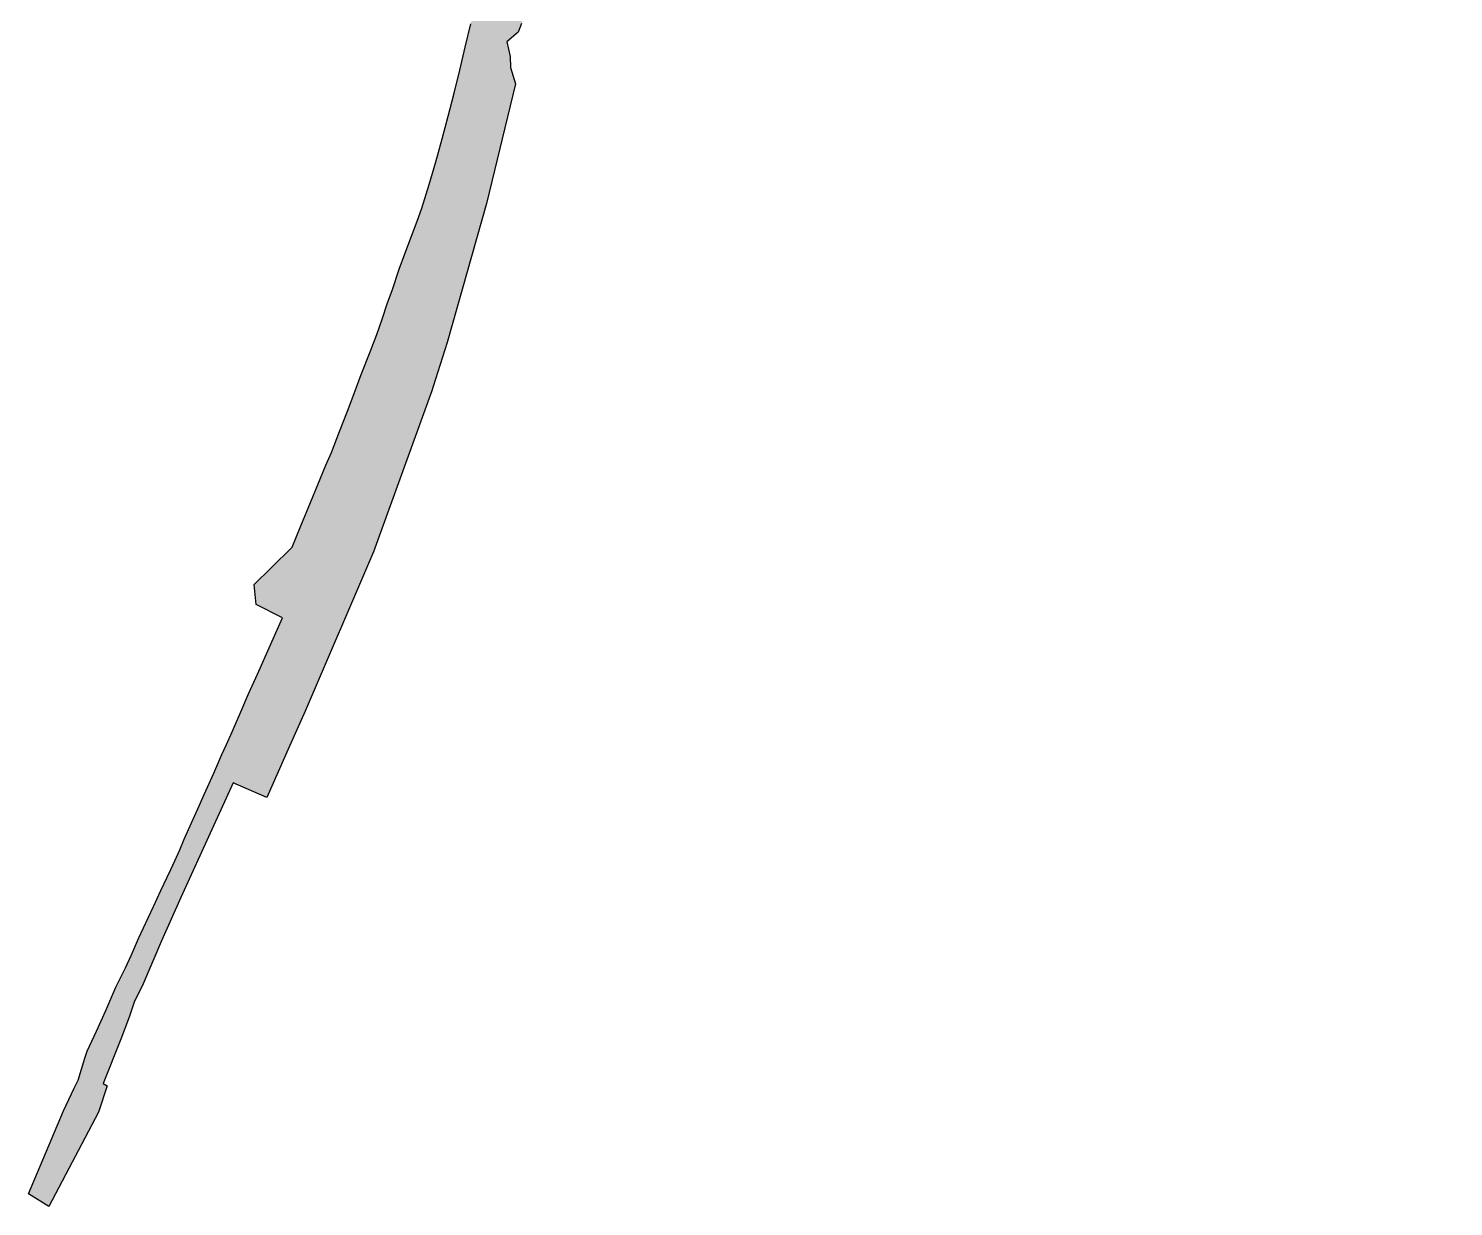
# Model space of a CAD drawing. Header units: metres. Extents: x 287051 to 328239, y 7396995 to 7466021.
# Drawn here: x 323190 to 323872, y 7418698 to 7419263 of the extents above; entities that cross this region are included whole.
import ezdxf

# ---------------------------------------------------------------- set-up
doc = ezdxf.new("R2010")
doc.units = ezdxf.units.M
doc.header["$LTSCALE"] = 10
doc.layers.add('_ÁREA REMANESCENTE', color=7, linetype='Continuous', lineweight=25, true_color=0xdb00db)

msp = doc.modelspace()

# ---------------------------------------------------------------- hatches: boundary and pattern name
at = {"layer": '_ÁREA REMANESCENTE'}
h = msp.add_hatch(dxfattribs=at)
h.set_pattern_fill('ANGLE', color=256, scale=0.5)
h.set_pattern_definition([(0, (-6141.550617386238, -438.8219601558521), (0, 3.4925), [2.54, -0.9525]), (90, (-6141.550617386238, -438.8219601558521), (-3.4925, 2.138539473011066e-16), [2.54, -0.9525])])
edge = h.paths.add_edge_path()
edge.add_line((323811.8390152729, 7420559.150957155), (323812.9276980757, 7420557.472448452))
edge.add_line((323812.9276980757, 7420557.472448452), (323815.668859218, 7420553.680070984))
edge.add_line((323815.668859218, 7420553.680070984), (323818.2715846683, 7420549.766325008))
edge.add_line((323818.2715846683, 7420549.766325008), (323820.9418542339, 7420545.872634026))
edge.add_line((323820.9418542339, 7420545.872634026), (323823.4419832616, 7420541.915598016))
edge.add_line((323823.4419832616, 7420541.915598016), (323825.9300793807, 7420537.904709144))
edge.add_line((323825.9300793807, 7420537.904709144), (323828.3545259674, 7420533.85151202))
edge.add_line((323828.3545259674, 7420533.85151202), (323830.7529078432, 7420529.762849412))
edge.add_line((323830.7529078432, 7420529.762849412), (323833.1085481811, 7420525.660307648))
edge.add_line((323833.1085481811, 7420525.660307648), (323835.3798831574, 7420521.5208003))
edge.add_line((323835.3798831574, 7420521.5208003), (323837.5881116438, 7420517.332225526))
edge.add_line((323837.5881116438, 7420517.332225526), (323839.7484150475, 7420513.106829244))
edge.add_line((323839.7484150475, 7420513.106829244), (323841.8521026105, 7420508.859720575))
edge.add_line((323841.8521026105, 7420508.859720575), (323845.8176423725, 7420500.405205474))
edge.add_line((323845.8176423725, 7420500.405205474), (323847.5306733208, 7420495.951455105))
edge.add_line((323847.5306733208, 7420495.951455105), (323849.2016235262, 7420491.488432819))
edge.add_line((323849.2016235262, 7420491.488432819), (323850.8742162436, 7420486.943972769))
edge.add_line((323850.8742162436, 7420486.943972769), (323852.110156544, 7420483.962705063))
edge.add_line((323852.110156544, 7420483.962705063), (323852.5380371436, 7420482.474193204))
edge.add_line((323852.5380371436, 7420482.474193204), (323861.2707641824, 7420454.849496478))
edge.add_line((323861.2707641824, 7420454.849496478), (323862.4727231613, 7420452.133544778))
edge.add_line((323862.4727231613, 7420452.133544778), (323862.7213575201, 7420450.917596715))
edge.add_line((323862.7213575201, 7420450.917596715), (323863.6414557663, 7420446.169108906))
edge.add_line((323863.6414557663, 7420446.169108906), (323864.7061715399, 7420441.339524106))
edge.add_line((323864.7061715399, 7420441.339524106), (323865.9949560511, 7420436.836908666))
edge.add_line((323865.9949560511, 7420436.836908666), (323866.5503957644, 7420431.983595124))
edge.add_line((323866.5503957644, 7420431.983595124), (323868.1718748226, 7420427.055093873))
edge.add_line((323868.1718748226, 7420427.055093873), (323870.2720741985, 7420414.174122007))
edge.add_line((323870.2720741985, 7420414.174122007), (323869.3678296532, 7420408.754947516))
edge.add_line((323869.3678296532, 7420408.754947516), (323870.1636086879, 7420403.613369405))
edge.add_line((323870.1636086879, 7420403.613369405), (323870.5661408636, 7420398.995979586))
edge.add_line((323870.5661408636, 7420398.995979586), (323870.7282702168, 7420394.169709248))
edge.add_line((323870.7282702168, 7420394.169709248), (323871.1626454985, 7420389.575251707))
edge.add_line((323871.1626454985, 7420389.575251707), (323870.6643951481, 7420384.584827687))
edge.add_line((323870.6643951481, 7420384.584827687), (323871.5951401431, 7420379.809143189))
edge.add_line((323871.5951401431, 7420379.809143189), (323871.1268148224, 7420375.133294358))
edge.add_line((323871.1268148224, 7420375.133294358), (323871.5945600628, 7420370.134769673))
edge.add_line((323871.5945600628, 7420370.134769673), (323871.741495993, 7420365.395760759))
edge.add_line((323871.741495993, 7420365.395760759), (323871.9582689364, 7420360.589062956))
edge.add_line((323871.9582689364, 7420360.589062956), (323872.0761231383, 7420355.831552527))
edge.add_line((323872.0761231383, 7420355.831552527), (323872.0914747554, 7420351.033869454))
edge.add_line((323872.0914747554, 7420351.033869454), (323872.132039015, 7420346.219004419))
edge.add_line((323872.132039015, 7420346.219004419), (323872.105195975, 7420341.469540747))
edge.add_line((323872.105195975, 7420341.469540747), (323871.8886940195, 7420336.735187695))
edge.add_line((323871.8886940195, 7420336.735187695), (323871.5760821038, 7420331.913611789))
edge.add_line((323871.5760821038, 7420331.913611789), (323871.3695017326, 7420327.16581423))
edge.add_line((323871.3695017326, 7420327.16581423), (323870.8011463225, 7420322.451345055))
edge.add_line((323870.8011463225, 7420322.451345055), (323870.3194373321, 7420317.578603335))
edge.add_line((323870.3194373321, 7420317.578603335), (323869.9556736426, 7420312.831101579))
edge.add_line((323869.9556736426, 7420312.831101579), (323869.2601173546, 7420308.230376555))
edge.add_line((323869.2601173546, 7420308.230376555), (323868.3205330346, 7420303.524267126))
edge.add_line((323868.3205330346, 7420303.524267126), (323867.5389837023, 7420299.115947624))
edge.add_line((323867.5389837023, 7420299.115947624), (323865.7039220254, 7420295.129584529))
edge.add_line((323865.7039220254, 7420295.129584529), (323862.1401702737, 7420289.591328668))
edge.add_line((323862.1401702737, 7420289.591328668), (323864.761192334, 7420283.653041395))
edge.add_line((323864.761192334, 7420283.653041395), (323861.9384539494, 7420270.543651397))
edge.add_line((323861.9384539494, 7420270.543651397), (323860.6899504713, 7420265.871609661))
edge.add_line((323860.6899504713, 7420265.871609661), (323859.4686868012, 7420261.288379465))
edge.add_line((323859.4686868012, 7420261.288379465), (323857.9745496074, 7420256.782981611))
edge.add_line((323857.9745496074, 7420256.782981611), (323856.4757299605, 7420252.268008534))
edge.add_line((323856.4757299605, 7420252.268008534), (323854.7201767527, 7420247.749374942))
edge.add_line((323854.7201767527, 7420247.749374942), (323853.3127743799, 7420243.431505028))
edge.add_line((323853.3127743799, 7420243.431505028), (323850.869449916, 7420239.510875798))
edge.add_line((323850.869449916, 7420239.510875798), (323847.8922866246, 7420234.526675406))
edge.add_line((323847.8922866246, 7420234.526675406), (323848.024809612, 7420229.301142371))
edge.add_line((323848.024809612, 7420229.301142371), (323846.3076808284, 7420226.098874339))
edge.add_line((323846.3076808284, 7420226.098874339), (323842.5239997542, 7420222.266809835))
edge.add_line((323842.5239997542, 7420222.266809835), (323840.4876393824, 7420217.406893609))
edge.add_line((323840.4876393824, 7420217.406893609), (323838.1272793862, 7420212.662025806))
edge.add_line((323838.1272793862, 7420212.662025806), (323837.7799621818, 7420207.374657742))
edge.add_line((323837.7799621818, 7420207.374657742), (323836.4031171785, 7420203.175418137))
edge.add_line((323836.4031171785, 7420203.175418137), (323835.0720776884, 7420198.787343627))
edge.add_line((323835.0720776884, 7420198.787343627), (323830.7723955634, 7420190.922456468))
edge.add_line((323830.7723955634, 7420190.922456468), (323830.6092533939, 7420185.372769877))
edge.add_line((323830.6092533939, 7420185.372769877), (323827.930093097, 7420181.153295952))
edge.add_line((323827.930093097, 7420181.153295952), (323825.6641350308, 7420176.681316536))
edge.add_line((323825.6641350308, 7420176.681316536), (323823.599200512, 7420172.344333323))
edge.add_line((323823.599200512, 7420172.344333323), (323821.3603814516, 7420168.176781589))
edge.add_line((323821.3603814516, 7420168.176781589), (323819.02891181, 7420164.047025179))
edge.add_line((323819.02891181, 7420164.047025179), (323816.5556175073, 7420160.057358478))
edge.add_line((323816.5556175073, 7420160.057358478), (323813.7778508121, 7420156.070170945))
edge.add_line((323813.7778508121, 7420156.070170945), (323811.2275255901, 7420151.847502246))
edge.add_line((323811.2275255901, 7420151.847502246), (323808.7394676344, 7420147.704744232))
edge.add_line((323808.7394676344, 7420147.704744232), (323806.282765509, 7420143.648391534))
edge.add_line((323806.282765509, 7420143.648391534), (323803.5779128197, 7420139.731278095))
edge.add_line((323803.5779128197, 7420139.731278095), (323797.9368484589, 7420132.049753059))
edge.add_line((323797.9368484589, 7420132.049753059), (323794.9976845447, 7420128.148350704))
edge.add_line((323794.9976845447, 7420128.148350704), (323789.4742144567, 7420120.373394516))
edge.add_line((323789.4742144567, 7420120.373394516), (323786.4629165804, 7420116.591634817))
edge.add_line((323786.4629165804, 7420116.591634817), (323783.518504162, 7420112.894735366))
edge.add_line((323783.518504162, 7420112.894735366), (323780.2403382728, 7420109.33840649))
edge.add_line((323780.2403382728, 7420109.33840649), (323777.1931479856, 7420105.531244654))
edge.add_line((323777.1931479856, 7420105.531244654), (323774.0739965627, 7420101.948045597))
edge.add_line((323774.0739965627, 7420101.948045597), (323770.8827834923, 7420098.380199979))
edge.add_line((323770.8827834923, 7420098.380199979), (323767.5584546775, 7420094.797206168))
edge.add_line((323767.5584546775, 7420094.797206168), (323762.6699046456, 7420088.998697798))
edge.add_line((323762.6699046456, 7420088.998697798), (323752.0836964512, 7420093.26038695))
edge.add_line((323752.0836964512, 7420093.26038695), (323747.7540509139, 7420088.536493353))
edge.add_line((323747.7540509139, 7420088.536493353), (323752.6210796768, 7420080.503898656))
edge.add_line((323752.6210796768, 7420080.503898656), (323750.4043095244, 7420077.257871775))
edge.add_line((323750.4043095244, 7420077.257871775), (323747.34913044, 7420073.884046087))
edge.add_line((323747.34913044, 7420073.884046087), (323743.8266398628, 7420070.720454977))
edge.add_line((323743.8266398628, 7420070.720454977), (323740.0749939983, 7420067.484875891))
edge.add_line((323740.0749939983, 7420067.484875891), (323736.4113915044, 7420064.097287325))
edge.add_line((323736.4113915044, 7420064.097287325), (323732.6890782224, 7420060.643148139))
edge.add_line((323732.6890782224, 7420060.643148139), (323729.3780111553, 7420056.988871463))
edge.add_line((323729.3780111553, 7420056.988871463), (323725.6434048421, 7420053.707440152))
edge.add_line((323725.6434048421, 7420053.707440152), (323722.3633585924, 7420050.082035976))
edge.add_line((323722.3633585924, 7420050.082035976), (323718.3468944856, 7420047.030279989))
edge.add_line((323718.3468944856, 7420047.030279989), (323714.9939654875, 7420043.174830941))
edge.add_line((323714.9939654875, 7420043.174830941), (323711.620682187, 7420040.314208826))
edge.add_line((323711.620682187, 7420040.314208826), (323707.3098089884, 7420038.190411852))
edge.add_line((323707.3098089884, 7420038.190411852), (323701.1834437759, 7420035.583492123))
edge.add_line((323701.1834437759, 7420035.583492123), (323699.1209752802, 7420029.360343796))
edge.add_line((323699.1209752802, 7420029.360343796), (323696.3119061604, 7420025.91956955))
edge.add_line((323696.3119061604, 7420025.91956955), (323692.8990958446, 7420022.378241304))
edge.add_line((323692.8990958446, 7420022.378241304), (323689.2472204692, 7420018.855449961))
edge.add_line((323689.2472204692, 7420018.855449961), (323685.5977465481, 7420015.238777393))
edge.add_line((323685.5977465481, 7420015.238777393), (323681.8835010333, 7420011.588604137))
edge.add_line((323681.8835010333, 7420011.588604137), (323678.3564840139, 7420007.760810241))
edge.add_line((323678.3564840139, 7420007.760810241), (323674.8576537249, 7420004.024449992))
edge.add_line((323674.8576537249, 7420004.024449992), (323671.4306139032, 7420000.412984669))
edge.add_line((323671.4306139032, 7420000.412984669), (323667.4653060861, 7419997.005993857))
edge.add_line((323667.4653060861, 7419997.005993857), (323663.8421358012, 7419992.961132941))
edge.add_line((323663.8421358012, 7419992.961132941), (323660.4836484741, 7419988.74734862))
edge.add_line((323660.4836484741, 7419988.74734862), (323657.720242965, 7419984.462088862))
edge.add_line((323657.720242965, 7419984.462088862), (323654.3558717812, 7419980.720815429))
edge.add_line((323654.3558717812, 7419980.720815429), (323650.1834349618, 7419975.195925723))
edge.add_line((323650.1834349618, 7419975.195925723), (323643.4110025206, 7419969.677483293))
edge.add_line((323643.4110025206, 7419969.677483293), (323640.7813066416, 7419964.619877878))
edge.add_line((323640.7813066416, 7419964.619877878), (323638.0846737528, 7419960.516553694))
edge.add_line((323638.0846737528, 7419960.516553694), (323634.9938862459, 7419956.395432189))
edge.add_line((323634.9938862459, 7419956.395432189), (323632.1674165318, 7419952.048149158))
edge.add_line((323632.1674165318, 7419952.048149158), (323629.2356152711, 7419947.936354893))
edge.add_line((323629.2356152711, 7419947.936354893), (323626.168089342, 7419943.795161257))
edge.add_line((323626.168089342, 7419943.795161257), (323623.0798645515, 7419939.410634194))
edge.add_line((323623.0798645515, 7419939.410634194), (323620.6825737365, 7419934.937811629))
edge.add_line((323620.6825737365, 7419934.937811629), (323617.5471911514, 7419931.006629606))
edge.add_line((323617.5471911514, 7419931.006629606), (323614.5749947672, 7419926.501824338))
edge.add_line((323614.5749947672, 7419926.501824338), (323611.9889964632, 7419921.830804653))
edge.add_line((323611.9889964632, 7419921.830804653), (323609.7317214126, 7419917.246039008))
edge.add_line((323609.7317214126, 7419917.246039008), (323604.3372784259, 7419908.517623515))
edge.add_line((323604.3372784259, 7419908.517623515), (323601.8570657053, 7419904.028834046))
edge.add_line((323601.8570657053, 7419904.028834046), (323599.3738117462, 7419899.61678905))
edge.add_line((323599.3738117462, 7419899.61678905), (323596.6654667212, 7419895.258931234))
edge.add_line((323596.6654667212, 7419895.258931234), (323594.0088247393, 7419890.680088144))
edge.add_line((323594.0088247393, 7419890.680088144), (323594.2487269983, 7419885.223349681))
edge.add_arc((324052.6797167339, 7419651.111004547), 514.7499999942687, 152.947427813951, 164.367750970688)
edge.add_arc((324069.2115610308, 7419646.485198744), 531.916827167239, 164.367750969561, 164.7909161924192)
edge.add_arc((324149.060757334, 7419624.777057793), 614.6642593558217, 164.7909162003001, 165.1840488316578)
edge.add_arc((324198.7095598893, 7419611.64449016), 666.0205435653791, 165.1840488376488, 165.5169341141749)
edge.add_arc((324331.6863884161, 7419577.296271768), 803.3618593873784, 165.5169341300532, 165.8196277112028)
edge.add_arc((324418.9410223767, 7419555.24925701), 893.3587593747616, 165.8196277209765, 166.0618562326316)
edge.add_arc((324681.1271487601, 7419490.179483409), 1163.498797696465, 166.0618562179772, 166.2738244495967)
edge.add_arc((324867.7881833156, 7419444.586074041), 1355.647440156204, 166.2738244340983, 166.4252447921188)
edge.add_arc((325603.3526815324, 7419266.977317895), 2112.350817508827, 166.425244765354, 166.5463834203778)
edge.add_arc((326012.2212652338, 7419169.166662247), 2532.755911550561, 166.546383413848, 166.6069536828238)
edge.add_arc((333373.9132855138, 7417416.308367794), 10100.25362227928, 166.6069536732894, 166.6372388324014)
edge.add_line((323547.1109499814, 7419750.634628783), (323546.6527595542, 7419748.705786685))
edge.add_line((323546.6527595542, 7419748.705786685), (323543.3772281737, 7419745.350250416))
edge.add_line((323543.3772281737, 7419745.350250416), (323542.0806821802, 7419740.573294917))
edge.add_line((323542.0806821802, 7419740.573294917), (323541.0158764715, 7419735.607478124))
edge.add_line((323541.0158764715, 7419735.607478124), (323539.9663997939, 7419730.764186822))
edge.add_line((323539.9663997939, 7419730.764186822), (323538.7845673056, 7419725.964368084))
edge.add_line((323538.7845673056, 7419725.964368084), (323537.5417291468, 7419721.124901208))
edge.add_line((323537.5417291468, 7419721.124901208), (323536.3251457491, 7419716.244490262))
edge.add_line((323536.3251457491, 7419716.244490262), (323535.1787306323, 7419711.386490197))
edge.add_line((323535.1787306323, 7419711.386490197), (323533.9581292722, 7419706.606478351))
edge.add_line((323533.9581292722, 7419706.606478351), (323532.6209333345, 7419701.896295995))
edge.add_line((323532.6209333345, 7419701.896295995), (323531.0009930466, 7419697.044817569))
edge.add_line((323531.0009930466, 7419697.044817569), (323529.8966246987, 7419691.949718116))
edge.add_line((323529.8966246987, 7419691.949718116), (323529.0114923549, 7419687.106268328))
edge.add_line((323529.0114923549, 7419687.106268328), (323527.6899672261, 7419682.310357319))
edge.add_line((323527.6899672261, 7419682.310357319), (323526.6882682397, 7419677.362238337))
edge.add_line((323526.6882682397, 7419677.362238337), (323525.5150257191, 7419672.535416399))
edge.add_line((323525.5150257191, 7419672.535416399), (323524.3735045674, 7419667.467304957))
edge.add_line((323524.3735045674, 7419667.467304957), (323523.8450422017, 7419662.626588673))
edge.add_line((323523.8450422017, 7419662.626588673), (323522.2992461806, 7419658.167754087))
edge.add_line((323522.2992461806, 7419658.167754087), (323520.9502036011, 7419653.983684993))
edge.add_line((323520.9502036011, 7419653.983684993), (323517.1845552617, 7419649.85921302))
edge.add_line((323517.1845552617, 7419649.85921302), (323514.5768346933, 7419643.652466089))
edge.add_line((323514.5768346933, 7419643.652466089), (323516.4983849156, 7419638.074187486))
edge.add_line((323516.4983849156, 7419638.074187486), (323514.8314685843, 7419634.231892384))
edge.add_line((323514.8314685843, 7419634.231892384), (323513.6263496329, 7419628.999798296))
edge.add_line((323513.6263496329, 7419628.999798296), (323512.8081073121, 7419624.051628275))
edge.add_line((323512.8081073121, 7419624.051628275), (323511.7359970353, 7419619.349468028))
edge.add_line((323511.7359970353, 7419619.349468028), (323510.3202507151, 7419614.464565931))
edge.add_line((323510.3202507151, 7419614.464565931), (323509.4433069838, 7419609.385488723))
edge.add_line((323509.4433069838, 7419609.385488723), (323508.5288702453, 7419604.52217809))
edge.add_line((323508.5288702453, 7419604.52217809), (323507.5005152148, 7419599.67426482))
edge.add_line((323507.5005152148, 7419599.67426482), (323506.4449371017, 7419594.870712231))
edge.add_line((323506.4449371017, 7419594.870712231), (323505.1550438331, 7419590.099706941))
edge.add_line((323505.1550438331, 7419590.099706941), (323503.8715062865, 7419585.202975698))
edge.add_line((323503.8715062865, 7419585.202975698), (323502.769948655, 7419580.356741646))
edge.add_line((323502.769948655, 7419580.356741646), (323501.4235125115, 7419575.613740845))
edge.add_line((323501.4235125115, 7419575.613740845), (323500.0699935009, 7419570.780015653))
edge.add_line((323500.0699935009, 7419570.780015653), (323498.7360421728, 7419565.886731359))
edge.add_line((323498.7360421728, 7419565.886731359), (323497.5922496106, 7419560.933384163))
edge.add_line((323497.5922496106, 7419560.933384163), (323496.5367714089, 7419555.991560322))
edge.add_line((323496.5367714089, 7419555.991560322), (323495.581344805, 7419551.084067575))
edge.add_line((323495.581344805, 7419551.084067575), (323494.5286300357, 7419546.227518644))
edge.add_line((323494.5286300357, 7419546.227518644), (323493.4690538394, 7419541.338334515))
edge.add_line((323493.4690538394, 7419541.338334515), (323492.413027444, 7419536.45214872))
edge.add_line((323492.413027444, 7419536.45214872), (323491.3707901509, 7419531.645580705))
edge.add_line((323491.3707901509, 7419531.645580705), (323490.0349468873, 7419526.793381014))
edge.add_line((323490.0349468873, 7419526.793381014), (323489.0653489627, 7419521.853814916))
edge.add_line((323489.0653489627, 7419521.853814916), (323487.8386436747, 7419517.023630263))
edge.add_line((323487.8386436747, 7419517.023630263), (323486.8153151248, 7419512.106988625))
edge.add_line((323486.8153151248, 7419512.106988625), (323485.6654212192, 7419507.311636028))
edge.add_line((323485.6654212192, 7419507.311636028), (323484.420532771, 7419502.456814312))
edge.add_line((323484.420532771, 7419502.456814312), (323483.2771355255, 7419497.528023729))
edge.add_line((323483.2771355255, 7419497.528023729), (323482.2348072721, 7419492.668197612))
edge.add_line((323482.2348072721, 7419492.668197612), (323481.0223291972, 7419487.89022694))
edge.add_line((323481.0223291972, 7419487.89022694), (323479.7274695808, 7419482.997558893))
edge.add_line((323479.7274695808, 7419482.997558893), (323478.688409423, 7419478.095452571))
edge.add_line((323478.688409423, 7419478.095452571), (323477.4447609116, 7419473.272621855))
edge.add_line((323477.4447609116, 7419473.272621855), (323476.3306722928, 7419468.346358406))
edge.add_line((323476.3306722928, 7419468.346358406), (323475.2556232768, 7419463.511316935))
edge.add_line((323475.2556232768, 7419463.511316935), (323474.0022549571, 7419458.683600367))
edge.add_line((323474.0022549571, 7419458.683600367), (323472.8739749542, 7419453.813587394))
edge.add_line((323472.8739749542, 7419453.813587394), (323471.6160269843, 7419448.982442518))
edge.add_line((323471.6160269843, 7419448.982442518), (323470.4574382588, 7419444.11349514))
edge.add_line((323470.4574382588, 7419444.11349514), (323469.2035315858, 7419439.23261543))
edge.add_line((323469.2035315858, 7419439.23261543), (323468.1676734961, 7419434.322689637))
edge.add_line((323468.1676734961, 7419434.322689637), (323466.9815911984, 7419429.487070759))
edge.add_line((323466.9815911984, 7419429.487070759), (323465.8949691029, 7419424.67393246))
edge.add_line((323465.8949691029, 7419424.67393246), (323464.4953039915, 7419419.888337526))
edge.add_line((323464.4953039915, 7419419.888337526), (323463.3181100271, 7419414.986773897))
edge.add_line((323463.3181100271, 7419414.986773897), (323462.0395509565, 7419410.127030734))
edge.add_line((323462.0395509565, 7419410.127030734), (323460.9490838008, 7419405.248846418))
edge.add_line((323460.9490838008, 7419405.248846418), (323459.6718797462, 7419400.418625596))
edge.add_line((323459.6718797462, 7419400.418625596), (323458.5439522014, 7419395.456360701))
edge.add_line((323458.5439522014, 7419395.456360701), (323457.5448507784, 7419390.513389487))
edge.add_line((323457.5448507784, 7419390.513389487), (323456.5877108405, 7419385.712481356))
edge.add_line((323456.5877108405, 7419385.712481356), (323455.2584083729, 7419380.934623377))
edge.add_line((323455.2584083729, 7419380.934623377), (323454.1217481286, 7419375.997781812))
edge.add_line((323454.1217481286, 7419375.997781812), (323453.0052542379, 7419371.173832928))
edge.add_line((323453.0052542379, 7419371.173832928), (323451.721588596, 7419366.323119337))
edge.add_line((323451.721588596, 7419366.323119337), (323450.6372199229, 7419361.398516502))
edge.add_line((323450.6372199229, 7419361.398516502), (323449.503604133, 7419356.573915698))
edge.add_line((323449.503604133, 7419356.573915698), (323448.2958962246, 7419351.765667812))
edge.add_line((323448.2958962246, 7419351.765667812), (323447.0072806068, 7419346.908361879))
edge.add_line((323447.0072806068, 7419346.908361879), (323445.8582389749, 7419342.008294763))
edge.add_line((323445.8582389749, 7419342.008294763), (323444.672781313, 7419337.107787794))
edge.add_line((323444.672781313, 7419337.107787794), (323443.6574489337, 7419332.161606036))
edge.add_line((323443.6574489337, 7419332.161606036), (323442.6444391395, 7419327.315001614))
edge.add_line((323442.6444391395, 7419327.315001614), (323441.4893847283, 7419322.514710275))
edge.add_line((323441.4893847283, 7419322.514710275), (323440.2627400889, 7419317.667502454))
edge.add_line((323440.2627400889, 7419317.667502454), (323439.0859902125, 7419312.784595195))
edge.add_line((323439.0859902125, 7419312.784595195), (323437.9267229178, 7419307.893958384))
edge.add_line((323437.9267229178, 7419307.893958384), (323436.8352758369, 7419302.991237306))
edge.add_line((323436.8352758369, 7419302.991237306), (323435.748399906, 7419298.08286443))
edge.add_line((323435.748399906, 7419298.08286443), (323434.737919364, 7419293.130088838))
edge.add_line((323434.737919364, 7419293.130088838), (323433.8088611511, 7419288.112429895))
edge.add_line((323433.8088611511, 7419288.112429895), (323433.152039853, 7419283.342289384))
edge.add_line((323433.152039853, 7419283.342289384), (323431.6713753091, 7419278.894311867))
edge.add_line((323431.6713753091, 7419278.894311867), (323429.9670328818, 7419274.329308862))
edge.add_line((323429.9670328818, 7419274.329308862), (323427.8702263448, 7419269.780774997))
edge.add_line((323427.8702263448, 7419269.780774997), (323425.7733255444, 7419265.066224897))
edge.add_line((323425.7733255444, 7419265.066224897), (323424.1255738458, 7419260.981566563))
edge.add_line((323424.1255738458, 7419260.981566563), (323418.7723061258, 7419256.232097761))
edge.add_line((323418.7723061258, 7419256.232097761), (323420.2606944852, 7419249.341024305))
edge.add_line((323420.2606944852, 7419249.341024305), (323420.5241327191, 7419244.024847033))
edge.add_line((323420.5241327191, 7419244.024847033), (323422.8396694605, 7419236.243790648))
edge.add_line((323422.8396694605, 7419236.243790648), (323408.981490519, 7419178.890275915))
edge.add_line((323408.981490519, 7419178.890275915), (323390.1489742826, 7419112.226655135))
edge.add_line((323390.1489742826, 7419112.226655135), (323383.4718549041, 7419091.257366939))
edge.add_line((323383.4718549041, 7419091.257366939), (323382.7791762525, 7419089.15217013))
edge.add_line((323382.7791762525, 7419089.15217013), (323354.8086178624, 7419011.952850104))
edge.add_line((323354.8086178624, 7419011.952850104), (323322.1564194668, 7418935.635202144))
edge.add_line((323322.1564194668, 7418935.635202144), (323314.6498609622, 7418918.82640944))
edge.add_line((323314.6498609622, 7418918.82640944), (323303.6929994669, 7418894.291649141))
edge.add_line((323303.6929994669, 7418894.291649141), (323287.6936950336, 7418901.396237506))
edge.add_line((323287.6936950336, 7418901.396237506), (323272.3913974816, 7418868.144943323))
edge.add_line((323272.3913974816, 7418868.144943323), (323262.6156921918, 7418846.372900689))
edge.add_line((323262.6156921918, 7418846.372900689), (323253.310475663, 7418825.648710978))
edge.add_line((323253.310475663, 7418825.648710978), (323244.5750969996, 7418804.957682873))
edge.add_line((323244.5750969996, 7418804.957682873), (323240.2873670756, 7418796.233305327))
edge.add_line((323240.2873670756, 7418796.233305327), (323237.9004488, 7418789.083271104))
edge.add_line((323237.9004488, 7418789.083271104), (323233.8022104725, 7418778.556086648))
edge.add_line((323233.8022104725, 7418778.556086648), (323225.3767140661, 7418757.270768722))
edge.add_line((323225.3767140661, 7418757.270768722), (323227.2284087957, 7418756.110106091))
edge.add_line((323227.2284087957, 7418756.110106091), (323223.1103480669, 7418743.623709125))
edge.add_line((323223.1103480669, 7418743.623709125), (323199.3429868913, 7418698.359911656))
edge.add_line((323199.3429868913, 7418698.359911656), (323189.6060266563, 7418704.475489458))
edge.add_line((323189.6060266563, 7418704.475489458), (323206.3336220632, 7418744.175098987))
edge.add_line((323206.333622063, 7418744.175098987), (323211.5328246915, 7418755.033052202))
edge.add_line((323211.5328246915, 7418755.033052202), (323213.4415095073, 7418758.962463592))
edge.add_line((323213.4415095073, 7418758.962463592), (323216.5412391279, 7418769.344540795))
edge.add_line((323216.5412391279, 7418769.344540795), (323217.6950977916, 7418772.69703546))
edge.add_line((323217.6950977916, 7418772.69703546), (323222.1911019851, 7418782.365357351))
edge.add_line((323222.1911019851, 7418782.365357351), (323226.5983699464, 7418792.218376321))
edge.add_line((323226.5983699464, 7418792.218376321), (323231.5122274969, 7418803.466968436))
edge.add_line((323231.5122274969, 7418803.466968436), (323236.0055983061, 7418812.641789634))
edge.add_line((323236.0055983061, 7418812.641789634), (323238.9858900883, 7418818.900375835))
edge.add_line((323238.9858900883, 7418818.900375835), (323242.2489191242, 7418826.73329389))
edge.add_line((323242.2489191242, 7418826.73329389), (323247.066359445, 7418836.946969979))
edge.add_line((323247.066359445, 7418836.946969979), (323249.451693519, 7418842.030612009))
edge.add_line((323249.451693519, 7418842.030612009), (323252.9857414376, 7418849.769106931))
edge.add_line((323252.9857414376, 7418849.769106931), (323256.0132609028, 7418856.117217264))
edge.add_line((323256.0132609028, 7418856.117217264), (323257.8454729972, 7418859.799044861))
edge.add_line((323257.8454729972, 7418859.799044861), (323259.6838989445, 7418863.953176559))
edge.add_line((323259.6838989445, 7418863.953176559), (323262.0247589205, 7418869.170324516))
edge.add_line((323262.0247589205, 7418869.170324516), (323264.1834903055, 7418874.291836147))
edge.add_line((323264.1834903055, 7418874.291836147), (323267.6730661218, 7418882.082403262))
edge.add_line((323267.6730661218, 7418882.082403262), (323270.7488140978, 7418888.920602739))
edge.add_line((323270.7488140978, 7418888.920602739), (323273.823172143, 7418895.711026703))
edge.add_line((323273.823172143, 7418895.711026703), (323278.323377904, 7418905.929326801))
edge.add_line((323278.323377904, 7418905.929326801), (323282.2728662837, 7418914.889250994))
edge.add_line((323282.2728662837, 7418914.889250994), (323284.4318815196, 7418919.708478786))
edge.add_line((323284.4318815196, 7418919.708478786), (323287.1401673751, 7418925.827737175))
edge.add_line((323287.1401673751, 7418925.827737175), (323291.7788917078, 7418936.49075153))
edge.add_line((323291.7788917078, 7418936.49075153), (323295.0417471676, 7418943.92712214))
edge.add_line((323295.0417471676, 7418943.92712214), (323299.3108872625, 7418953.332792815))
edge.add_line((323299.3108872625, 7418953.332792815), (323305.555344635, 7418967.416208328))
edge.add_line((323305.555344635, 7418967.416208328), (323311.2332833846, 7418980.415691224))
edge.add_line((323311.2332833846, 7418980.415691224), (323298.5733503623, 7418986.684817595))
edge.add_line((323298.5733503623, 7418986.684817595), (323297.7695176101, 7418996.406506629))
edge.add_line((323297.7695176101, 7418996.406506629), (323305.7924472587, 7419004.312374649))
edge.add_line((323305.7924472587, 7419004.312374649), (323315.924073047, 7419014.254302051))
edge.add_line((323315.924073047, 7419014.254302051), (323320.0668111487, 7419024.415295721))
edge.add_line((323320.0668111487, 7419024.415295721), (323324.6414885685, 7419035.677582572))
edge.add_line((323324.6414885685, 7419035.677582572), (323328.3533086688, 7419044.633440375))
edge.add_line((323328.3533086688, 7419044.633440375), (323332.0641055366, 7419053.477060447))
edge.add_line((323332.0641055366, 7419053.477060447), (323334.6528010636, 7419059.505075827))
edge.add_line((323334.6528010636, 7419059.505075827), (323338.6250618628, 7419069.592953692))
edge.add_line((323338.6250618628, 7419069.592953692), (323342.3719675067, 7419079.394188345))
edge.add_line((323342.3719675067, 7419079.394188345), (323345.5695017754, 7419087.790806778))
edge.add_line((323345.5695017754, 7419087.790806778), (323348.9700143405, 7419096.893425814))
edge.add_line((323348.9700143405, 7419096.893425814), (323353.2616272453, 7419107.850528248))
edge.add_line((323353.2616272453, 7419107.850528248), (323356.431167038, 7419116.08217381))
edge.add_line((323356.431167038, 7419116.08217381), (323359.0275681567, 7419123.465705764))
edge.add_line((323359.0275681567, 7419123.465705764), (323361.6278337399, 7419131.216404804))
edge.add_line((323361.6278337399, 7419131.216404804), (323363.7632058896, 7419137.219407011))
edge.add_line((323363.7632058896, 7419137.219407011), (323367.1992557207, 7419147.333348892))
edge.add_line((323367.1992557207, 7419147.333348892), (323369.8259657767, 7419154.74332013))
edge.add_line((323369.8259657767, 7419154.74332013), (323373.121413639, 7419163.238388555))
edge.add_line((323373.121413639, 7419163.238388555), (323375.7467846363, 7419170.455107566))
edge.add_line((323375.7467846363, 7419170.455107566), (323377.9379058753, 7419176.572342682))
edge.add_line((323377.9379058753, 7419176.572342682), (323381.4797764814, 7419187.951421194))
edge.add_line((323381.4797764814, 7419187.951421194), (323384.6498770004, 7419198.854245566))
edge.add_line((323384.6498770004, 7419198.854245566), (323387.6935235378, 7419209.792611279))
edge.add_line((323387.6935235378, 7419209.792611279), (323390.6090975671, 7419220.765792388))
edge.add_line((323390.6090975671, 7419220.765792388), (323393.419770836, 7419231.766822145))
edge.add_line((323393.419770836, 7419231.766822145), (323396.1511664565, 7419242.788116683))
edge.add_line((323396.1511664565, 7419242.788116683), (323398.8194459912, 7419253.824519985))
edge.add_line((323398.8194459912, 7419253.824519985), (323401.4054979578, 7419264.879927156))
edge.add_line((323401.4054979578, 7419264.879927156), (323403.8892093622, 7419275.958711914))
edge.add_line((323403.8892093622, 7419275.958711914), (323406.3216916415, 7419287.049159037))
edge.add_line((323406.3216916415, 7419287.049159037), (323408.7941088697, 7419298.130506572))
edge.add_line((323408.7941088697, 7419298.130506572), (323411.3547792737, 7419309.191737365))
edge.add_line((323411.3547792737, 7419309.191737365), (323413.9768177943, 7419320.238937116))
edge.add_line((323413.9768177943, 7419320.238937116), (323416.6258266453, 7419331.279900083))
edge.add_line((323416.6258266453, 7419331.279900083), (323419.270465925, 7419342.321736678))
edge.add_line((323419.270465925, 7419342.321736678), (323421.901489671, 7419353.366616374))
edge.add_line((323421.901489671, 7419353.366616374), (323424.519359998, 7419364.414537593))
edge.add_line((323424.519359998, 7419364.414537593), (323427.1241700248, 7419375.46557441))
edge.add_line((323427.1241700248, 7419375.46557441), (323429.7128874081, 7419386.52044762))
edge.add_line((323429.7128874081, 7419386.52044762), (323432.2810431184, 7419397.580175294))
edge.add_line((323432.2810431184, 7419397.580175294), (323434.824926417, 7419408.645597734))
edge.add_line((323434.824926417, 7419408.645597734), (323437.3571733201, 7419419.713727375))
edge.add_line((323437.3571733201, 7419419.713727375), (323439.9060915714, 7419430.777906864))
edge.add_line((323439.9060915714, 7419430.777906864), (323442.5006197055, 7419441.831331137))
edge.add_line((323442.5006197055, 7419441.831331137), (323445.1640978445, 7419452.868507691))
edge.add_line((323445.1640978445, 7419452.868507691), (323447.8579189362, 7419463.89846774))
edge.add_line((323447.8579189362, 7419463.89846774), (323450.5049496824, 7419474.939275089))
edge.add_line((323450.5049496824, 7419474.939275089), (323453.0482921396, 7419486.004262699))
edge.add_line((323453.0482921396, 7419486.004262699), (323455.5150702887, 7419497.087118407))
edge.add_line((323455.5150702887, 7419497.087118407), (323457.9536050286, 7419508.176574006))
edge.add_line((323457.9536050286, 7419508.176574006), (323460.4079170767, 7419519.262360482))
edge.add_line((323460.4079170767, 7419519.262360482), (323462.8831929257, 7419530.343232377))
edge.add_line((323462.8831929257, 7419530.343232377), (323465.364011198, 7419541.422732687))
edge.add_line((323465.364011198, 7419541.422732687), (323467.834767202, 7419552.504447032))
edge.add_line((323467.834767202, 7419552.504447032), (323470.2856039021, 7419563.590650227))
edge.add_line((323470.2856039021, 7419563.590650227), (323472.7230717932, 7419574.679875204))
edge.add_line((323472.7230717932, 7419574.679875204), (323475.1566300834, 7419585.769991538))
edge.add_line((323475.1566300834, 7419585.769991538), (323477.5957379803, 7419596.858868803))
edge.add_line((323477.5957379803, 7419596.858868803), (323480.0472588735, 7419607.944964524))
edge.add_line((323480.0472588735, 7419607.944964524), (323482.5048045942, 7419619.029737721))
edge.add_line((323482.5048045942, 7419619.029737721), (323484.9584176876, 7419630.115454941))
edge.add_line((323484.9584176876, 7419630.115454941), (323487.4172678264, 7419641.200023592))
edge.add_line((323487.4172678264, 7419641.200023592), (323489.9123381101, 7419652.276379724))
edge.add_line((323489.9123381101, 7419652.276379724), (323492.4699460865, 7419663.338515621))
edge.add_line((323492.4699460865, 7419663.338515621), (323495.0729207639, 7419674.390282293))
edge.add_line((323495.0729207639, 7419674.390282293), (323497.6845107917, 7419685.43996956))
edge.add_line((323497.6845107917, 7419685.43996956), (323500.2678705434, 7419696.495888615))
edge.add_line((323500.2678705434, 7419696.495888615), (323502.7918089351, 7419707.565101776))
edge.add_line((323502.7918089351, 7419707.565101776), (323505.2811595835, 7419718.642297645))
edge.add_line((323505.2811595835, 7419718.642297645), (323507.7927681622, 7419729.715094578))
edge.add_line((323507.7927681622, 7419729.715094578), (323510.3838806053, 7419740.770997811))
edge.add_line((323510.3838806053, 7419740.770997811), (323513.1145554049, 7419751.794116714))
edge.add_line((323513.1145554049, 7419751.794116714), (323516.0501993023, 7419762.762103209))
edge.add_line((323516.0501993023, 7419762.762103209), (323519.2441118148, 7419773.655829581))
edge.add_line((323519.2441118148, 7419773.655829581), (323522.5992923197, 7419784.502814568))
edge.add_line((323522.5992923197, 7419784.502814568), (323525.9205271602, 7419795.361057851))
edge.add_line((323525.9205271602, 7419795.361057851), (323529.0303088034, 7419806.283184734))
edge.add_line((323529.0303088034, 7419806.283184734), (323531.9995800565, 7419817.246259804))
edge.add_line((323531.9995800565, 7419817.246259804), (323535.0711783071, 7419828.175069688))
edge.add_line((323535.0711783071, 7419828.175069688), (323538.4782283986, 7419838.997438087))
edge.add_line((323538.4782283986, 7419838.997438087), (323542.2419985033, 7419849.70696131))
edge.add_line((323542.2419985033, 7419849.70696131), (323546.2125622063, 7419860.350384391))
edge.add_line((323546.2125622063, 7419860.350384391), (323550.2352514133, 7419870.975923239))
edge.add_line((323550.2352514133, 7419870.975923239), (323554.2103962942, 7419881.61429037))
edge.add_line((323554.2103962942, 7419881.61429037), (323558.1739573873, 7419892.253033476))
edge.add_line((323558.1739573873, 7419892.253033476), (323562.1824326204, 7419902.873164153))
edge.add_line((323562.1824326204, 7419902.873164153), (323566.2919229876, 7419913.455265288))
edge.add_line((323566.2919229876, 7419913.455265288), (323570.5559797419, 7419923.977165927))
edge.add_line((323570.5559797419, 7419923.977165927), (323575.0271459632, 7419934.415606237))
edge.add_line((323575.0271459632, 7419934.415606237), (323579.7579622412, 7419944.747323699))
edge.add_line((323579.7579622412, 7419944.747323699), (323584.8063436602, 7419954.942370206))
edge.add_line((323584.8063436602, 7419954.942370206), (323590.2754824678, 7419964.91447529))
edge.add_line((323590.2754824678, 7419964.91447529), (323596.2912626028, 7419974.54914123))
edge.add_line((323596.2912626028, 7419974.54914123), (323602.974432561, 7419983.733714632))
edge.add_line((323602.974432561, 7419983.733714632), (323610.3414379373, 7419992.395954266))
edge.add_line((323610.3414379373, 7419992.395954266), (323618.3134069495, 7420000.500549632))
edge.add_line((323618.3134069495, 7420000.500549632), (323626.7767656668, 7420008.068689931))
edge.add_line((323626.7767656668, 7420008.068689931), (323635.4825905893, 7420015.360789109))
edge.add_line((323635.4825905893, 7420015.360789109), (323644.1499246352, 7420022.696808975))
edge.add_line((323644.1499246352, 7420022.696808975), (323652.6541111974, 7420030.218684066))
edge.add_line((323652.6541111974, 7420030.218684066), (323661.0601831125, 7420037.852290876))
edge.add_line((323661.0601831125, 7420037.852290876), (323669.4445914481, 7420045.51050043))
edge.add_line((323669.4445914481, 7420045.51050043), (323677.8763519381, 7420053.1147312))
edge.add_line((323677.8763519381, 7420053.1147312), (323686.3755771171, 7420060.642619369))
edge.add_line((323686.3755771171, 7420060.642619369), (323694.9426225757, 7420068.094513139))
edge.add_line((323694.9426225757, 7420068.094513139), (323703.574061243, 7420075.474894959))
edge.add_line((323703.574061243, 7420075.474894959), (323712.2242058507, 7420082.834399959))
edge.add_line((323712.2242058507, 7420082.834399959), (323720.8206046912, 7420090.252892923))
edge.add_line((323720.8206046912, 7420090.252892923), (323729.290381927, 7420097.810701822))
edge.add_line((323729.290381927, 7420097.810701822), (323737.5648522115, 7420105.582643602))
edge.add_line((323737.5648522115, 7420105.582643602), (323745.6133108184, 7420113.593585848))
edge.add_line((323745.6133108184, 7420113.593585848), (323753.425267097, 7420121.841812053))
edge.add_line((323753.425267097, 7420121.841812053), (323760.9904165585, 7420130.325359629))
edge.add_line((323760.9904165585, 7420130.325359629), (323768.2795067025, 7420139.051984507))
edge.add_line((323768.2795067025, 7420139.051984507), (323775.1971533803, 7420148.063361839))
edge.add_line((323775.1971533803, 7420148.063361839), (323781.6339200127, 7420157.408337686))
edge.add_line((323781.6339200127, 7420157.408337686), (323787.5436389284, 7420167.096978668))
edge.add_line((323787.5436389284, 7420167.096978668), (323793.0148067046, 7420177.056811603))
edge.add_line((323793.0148067046, 7420177.056811603), (323798.1531746902, 7420187.204787334))
edge.add_line((323798.1531746902, 7420187.204787334), (323803.047241537, 7420197.467895541))
edge.add_line((323803.047241537, 7420197.467895541), (323807.6575007968, 7420207.847608272))
edge.add_line((323807.6575007968, 7420207.847608272), (323811.8868787481, 7420218.378894261))
edge.add_line((323811.8868787481, 7420218.378894261), (323815.6674610367, 7420229.083454995))
edge.add_line((323815.6674610367, 7420229.083454995), (323819.0688646886, 7420239.9202652))
edge.add_line((323819.0688646886, 7420239.9202652), (323822.1731342569, 7420250.844394341))
edge.add_line((323822.1731342569, 7420250.844394341), (323825.0057149949, 7420261.840320386))
edge.add_line((323825.0057149949, 7420261.840320386), (323827.5851911079, 7420272.896341751))
edge.add_line((323827.5851911079, 7420272.896341751), (323829.9303967485, 7420284.004444664))
edge.add_line((323829.9303967485, 7420284.004444664), (323832.0603582746, 7420295.159451233))
edge.add_line((323832.0603582746, 7420295.159451233), (323833.9923561656, 7420306.356359833))
edge.add_line((323833.9923561656, 7420306.356359833), (323835.6614574485, 7420317.595028732))
edge.add_line((323835.6614574485, 7420317.595028732), (323836.8869368438, 7420328.882161038))
edge.add_line((323836.8869368438, 7420328.882161038), (323837.4960248532, 7420340.221562552))
edge.add_line((323837.4960248532, 7420340.221562552), (323837.4625708436, 7420351.587025817))
edge.add_line((323837.4625708436, 7420351.587025817), (323836.836568973, 7420362.936756342))
edge.add_line((323836.836568973, 7420362.936756342), (323835.6796155741, 7420374.235237214))
edge.add_line((323835.6796155741, 7420374.235237214), (323834.114747171, 7420385.482909899))
edge.add_line((323834.114747171, 7420385.482909899), (323832.2864091227, 7420396.692745562))
edge.add_line((323832.2864091227, 7420396.692745562), (323830.1213912116, 7420409.017656093))
edge.add_line((323830.1213912116, 7420409.017656093), (323829.3584945963, 7420413.245608682))
edge.add_line((323829.3584945963, 7420413.245608682), (323825.3163737928, 7420429.628045371))
edge.add_line((323825.3163737928, 7420429.628045371), (323821.8958536368, 7420442.301357955))
edge.add_line((323821.8958536368, 7420442.301357955), (323817.9509783586, 7420454.822499737))
edge.add_line((323817.9509783586, 7420454.822499737), (323813.4268014637, 7420467.156334334))
edge.add_line((323813.4268014637, 7420467.156334334), (323808.3631407556, 7420479.286450857))
edge.add_line((323808.3631407556, 7420479.286450857), (323802.7997845876, 7420491.196523626))
edge.add_line((323802.7997845876, 7420491.196523626), (323796.7626809916, 7420502.869411086))
edge.add_line((323796.7626809916, 7420502.869411086), (323790.2646032758, 7420514.28719504))
edge.add_line((323790.2646032758, 7420514.28719504), (323786.0091138911, 7420521.114263232))
edge.add_line((323786.0091138911, 7420521.114263232), (323811.8390152731, 7420559.150957155))

# ---------------------------------------------------------------- linework, layer by layer
at = {"layer": '_ÁREA REMANESCENTE', "flags": 128}
msp.add_lwpolyline([(323425.7733255444, 7419265.066224897), (323424.1255738458, 7419260.981566563), (323418.7723061258, 7419256.232097761), (323420.2606944852, 7419249.341024305), (323420.5241327191, 7419244.024847033), (323422.8396694605, 7419236.243790648), (323408.981490519, 7419178.890275915), (323390.1489742826, 7419112.226655135), (323383.4718549041, 7419091.257366939), (323383.4718549041, 7419091.257366939), (323383.4718549041, 7419091.257366939), (323383.4718549041, 7419091.257366939), (323383.4718549041, 7419091.257366939), (323382.7791762525, 7419089.15217013), (323382.7791762525, 7419089.15217013), (323382.7791762525, 7419089.15217013), (323354.8086178624, 7419011.952850104), (323322.1564194668, 7418935.635202144), (323314.6498609622, 7418918.82640944), (323303.6929994669, 7418894.291649141), (323287.6936950336, 7418901.396237506), (323272.3913974816, 7418868.144943323), (323262.6156921918, 7418846.372900689), (323253.310475663, 7418825.648710978), (323244.5750969996, 7418804.957682873), (323240.2873670756, 7418796.233305327), (323237.9004488, 7418789.083271104), (323233.8022104725, 7418778.556086648), (323225.3767140661, 7418757.270768722), (323227.2284087957, 7418756.110106091), (323223.1103480669, 7418743.623709125), (323199.3429868913, 7418698.359911656), (323189.6060266563, 7418704.475489458), (323206.3336220632, 7418744.175098987), (323206.333622063, 7418744.175098987), (323211.5328246915, 7418755.033052202), (323213.4415095073, 7418758.962463592), (323216.5412391279, 7418769.344540795), (323217.6950977916, 7418772.69703546), (323222.1911019851, 7418782.365357351), (323226.5983699464, 7418792.218376321), (323231.5122274969, 7418803.466968436), (323236.0055983061, 7418812.641789634), (323238.9858900883, 7418818.900375835), (323242.2489191242, 7418826.73329389), (323247.066359445, 7418836.946969979), (323249.451693519, 7418842.030612009), (323252.9857414376, 7418849.769106931), (323256.0132609028, 7418856.117217264), (323257.8454729972, 7418859.799044861), (323259.6838989445, 7418863.953176559), (323262.0247589205, 7418869.170324516), (323264.1834903055, 7418874.291836147), (323267.6730661218, 7418882.082403262), (323270.7488140978, 7418888.920602739), (323273.823172143, 7418895.711026703), (323278.323377904, 7418905.929326801), (323282.2728662837, 7418914.889250994), (323284.4318815196, 7418919.708478786), (323287.1401673751, 7418925.827737175), (323291.7788917078, 7418936.49075153), (323295.0417471676, 7418943.92712214), (323299.3108872625, 7418953.332792815), (323305.555344635, 7418967.416208328), (323311.2332833846, 7418980.415691224), (323298.5733503623, 7418986.684817595), (323297.7695176101, 7418996.406506629), (323305.7924472587, 7419004.312374649), (323315.924073047, 7419014.254302051), (323320.0668111487, 7419024.415295721), (323324.6414885685, 7419035.677582572), (323328.3533086688, 7419044.633440375), (323332.0641055366, 7419053.477060447), (323334.6528010636, 7419059.505075827), (323338.6250618628, 7419069.592953692), (323342.3719675067, 7419079.394188345), (323345.5695017754, 7419087.790806778), (323348.9700143405, 7419096.893425814), (323353.2616272453, 7419107.850528248), (323356.431167038, 7419116.08217381), (323359.0275681567, 7419123.465705764), (323361.6278337399, 7419131.216404804), (323363.7632058896, 7419137.219407011), (323367.1992557207, 7419147.333348892), (323369.8259657767, 7419154.74332013), (323373.121413639, 7419163.238388555), (323375.7467846363, 7419170.455107566), (323377.9379058753, 7419176.572342682), (323381.4797764814, 7419187.951421194), (323384.6498770004, 7419198.854245566), (323387.6935235378, 7419209.792611279), (323390.6090975671, 7419220.765792388), (323393.419770836, 7419231.766822145), (323396.1511664565, 7419242.788116683), (323398.8194459912, 7419253.824519985), (323401.4054979578, 7419264.879927156)], dxfattribs=at)

doc.saveas('drawing.dxf')
